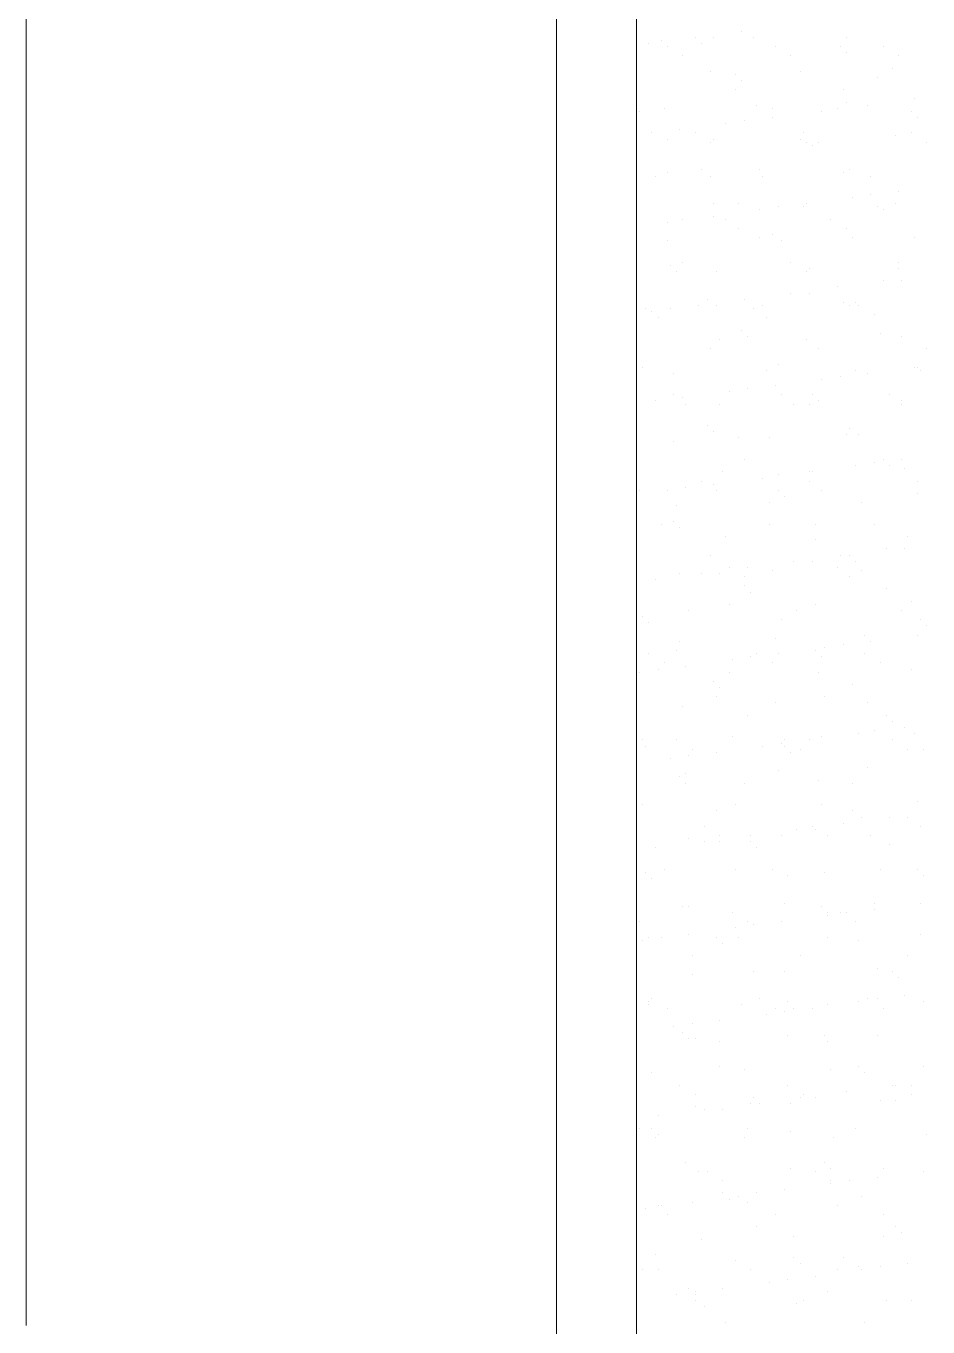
# Model space of a CAD drawing. Header units: millimetres. Extents: x 21 to 236, y 15 to 64.
# Drawn here: x 56.3 to 57.625, y 27 to 28.914 of the extents above; entities that cross this region are included whole.
import ezdxf

# ---------------------------------------------------------------- set-up
doc = ezdxf.new("R2010")
doc.units = ezdxf.units.MM
doc.layers.add('PDF_Cota', color=90, linetype='Continuous')
doc.layers.add('PDF_Terreno', color=7, linetype='Continuous')
doc.layers.add('PDF_Grama', color=7, linetype='Continuous', true_color=0x397200)

msp = doc.modelspace()

# ---------------------------------------------------------------- linework, layer by layer
at = {"layer": 'PDF_Cota', "lineweight": 0}
msp.add_lwpolyline([(56.2998, 51.9305), (56.2998, 27.0023)], dxfattribs=at)
at = {"layer": 'PDF_Grama', "lineweight": 20}
for points in [[(57.2833, 28.8968), (57.2833, 28.8968)], [(57.3105, 28.8968), (57.3105, 28.8968)], [(57.3513, 28.9059), (57.3513, 28.9059)], [(57.3694, 28.8968), (57.3694, 28.8968)], [(57.5054, 28.8968), (57.5054, 28.8968)], [(57.2153, 28.8878), (57.2153, 28.8878)], [(57.2334, 28.8923), (57.2334, 28.8923)], [(57.2425, 28.8832), (57.2425, 28.8832)], [(57.2924, 28.8878), (57.2924, 28.8878)], [(57.4011, 28.8832), (57.4011, 28.8832)], [(57.4963, 28.8832), (57.4963, 28.8832)], [(57.5598, 28.8832), (57.5598, 28.8832)], [(57.2652, 28.8696), (57.2652, 28.8696)], [(57.4238, 28.8696), (57.4238, 28.8696)], [(57.5054, 28.8742), (57.5054, 28.8742)], [(57.5824, 28.8696), (57.5824, 28.8696)], [(57.306, 28.847), (57.306, 28.847)], [(57.3422, 28.8424), (57.3422, 28.8424)], [(57.4374, 28.847), (57.4374, 28.847)], [(57.5507, 28.8379), (57.5507, 28.8379)], [(57.5734, 28.8515), (57.5734, 28.8515)], [(57.3422, 28.8198), (57.3422, 28.8198)], [(57.3513, 28.8334), (57.3513, 28.8334)], [(57.5008, 28.8198), (57.5008, 28.8198)], [(57.5054, 28.8016), (57.5054, 28.8016)], [(57.6051, 28.8062), (57.6051, 28.8062)], [(57.2017, 28.788), (57.2017, 28.788)], [(57.238, 28.7926), (57.238, 28.7926)], [(57.3739, 28.7971), (57.3739, 28.7971)], [(57.3966, 28.7926), (57.3966, 28.7926)], [(57.4691, 28.788), (57.4691, 28.788)], [(57.4918, 28.7926), (57.4918, 28.7926)], [(57.5371, 28.7971), (57.5371, 28.7971)], [(57.6006, 28.788), (57.6006, 28.788)], [(57.2606, 28.7609), (57.2606, 28.7609)], [(57.3286, 28.7699), (57.3286, 28.7699)], [(57.3558, 28.7744), (57.3558, 28.7744)], [(57.3966, 28.779), (57.3966, 28.779)], [(57.6096, 28.779), (57.6096, 28.779)], [(57.2198, 28.7563), (57.2198, 28.7563)], [(57.2425, 28.7473), (57.2425, 28.7473)], [(57.2833, 28.7563), (57.2833, 28.7563)], [(57.306, 28.7427), (57.306, 28.7427)], [(57.3105, 28.7473), (57.3105, 28.7473)], [(57.4374, 28.7473), (57.4374, 28.7473)], [(57.4419, 28.7563), (57.4419, 28.7563)], [(57.4465, 28.7427), (57.4465, 28.7427)], [(57.4646, 28.7427), (57.4646, 28.7427)], [(57.5779, 28.7518), (57.5779, 28.7518)], [(57.6006, 28.7563), (57.6006, 28.7563)], [(57.6232, 28.7427), (57.6232, 28.7427)], [(57.4555, 28.7382), (57.4555, 28.7382)], [(57.2244, 28.6929), (57.2244, 28.6929)], [(57.2425, 28.6974), (57.2425, 28.6974)], [(57.2924, 28.7019), (57.2924, 28.7019)], [(57.306, 28.6929), (57.306, 28.6929)], [(57.3785, 28.7019), (57.3785, 28.7019)], [(57.383, 28.6929), (57.383, 28.6929)], [(57.5008, 28.6974), (57.5008, 28.6974)], [(57.5099, 28.7019), (57.5099, 28.7019)], [(57.5416, 28.6929), (57.5416, 28.6929)], [(57.5416, 28.6657), (57.5416, 28.6657)], [(57.5824, 28.6702), (57.5824, 28.6702)], [(57.3105, 28.6521), (57.3105, 28.6521)], [(57.3467, 28.6521), (57.3467, 28.6521)], [(57.4057, 28.6475), (57.4057, 28.6475)], [(57.4419, 28.6475), (57.4419, 28.6475)], [(57.4465, 28.6521), (57.4465, 28.6521)], [(57.5144, 28.6611), (57.5144, 28.6611)], [(57.5507, 28.6475), (57.5507, 28.6475)], [(57.5779, 28.6521), (57.5779, 28.6521)], [(57.2652, 28.6294), (57.2652, 28.6294)], [(57.3105, 28.6339), (57.3105, 28.6339)], [(57.3286, 28.6294), (57.3286, 28.6294)], [(57.3785, 28.643), (57.3785, 28.643)], [(57.4827, 28.6294), (57.4827, 28.6294)], [(57.5598, 28.643), (57.5598, 28.643)], [(57.2425, 28.6249), (57.2425, 28.6249)], [(57.3467, 28.6158), (57.3467, 28.6158)], [(57.5054, 28.6158), (57.5054, 28.6158)], [(57.2425, 28.5977), (57.2425, 28.5977)], [(57.3785, 28.6022), (57.3785, 28.6022)], [(57.3966, 28.6068), (57.3966, 28.6068)], [(57.4102, 28.5977), (57.4102, 28.5977)], [(57.5144, 28.6022), (57.5144, 28.6022)], [(57.6051, 28.6022), (57.6051, 28.6022)], [(57.247, 28.5614), (57.247, 28.5614)], [(57.2561, 28.5524), (57.2561, 28.5524)], [(57.2652, 28.566), (57.2652, 28.566)], [(57.315, 28.5524), (57.315, 28.5524)], [(57.4238, 28.566), (57.4238, 28.566)], [(57.4465, 28.5524), (57.4465, 28.5524)], [(57.451, 28.5569), (57.451, 28.5569)], [(57.5824, 28.566), (57.5824, 28.566)], [(57.5824, 28.5569), (57.5824, 28.5569)], [(57.5598, 28.5388), (57.5598, 28.5388)], [(57.587, 28.5388), (57.587, 28.5388)], [(57.3014, 28.5116), (57.3014, 28.5116)], [(57.3558, 28.5116), (57.3558, 28.5116)], [(57.4238, 28.5206), (57.4238, 28.5206)], [(57.451, 28.5206), (57.451, 28.5206)], [(57.4918, 28.5297), (57.4918, 28.5297)], [(57.2108, 28.498), (57.2108, 28.498)], [(57.2198, 28.4934), (57.2198, 28.4934)], [(57.247, 28.498), (57.247, 28.498)], [(57.2878, 28.5025), (57.2878, 28.5025)], [(57.315, 28.5025), (57.315, 28.5025)], [(57.3694, 28.498), (57.3694, 28.498)], [(57.383, 28.5025), (57.383, 28.5025)], [(57.5008, 28.507), (57.5008, 28.507)], [(57.5099, 28.5025), (57.5099, 28.5025)], [(57.519, 28.507), (57.519, 28.507)], [(57.5235, 28.5025), (57.5235, 28.5025)], [(57.2289, 28.4844), (57.2289, 28.4844)], [(57.3875, 28.4844), (57.3875, 28.4844)], [(57.5462, 28.4889), (57.5462, 28.4889)], [(57.3513, 28.4662), (57.3513, 28.4662)], [(57.3603, 28.4572), (57.3603, 28.4572)], [(57.5552, 28.4617), (57.5552, 28.4617)], [(57.587, 28.4572), (57.587, 28.4572)], [(57.306, 28.4391), (57.306, 28.4391)], [(57.3196, 28.4526), (57.3196, 28.4526)], [(57.4465, 28.4526), (57.4465, 28.4526)], [(57.4646, 28.4391), (57.4646, 28.4391)], [(57.6232, 28.4391), (57.6232, 28.4391)], [(57.1972, 28.4209), (57.1972, 28.4209)], [(57.4057, 28.4164), (57.4057, 28.4164)], [(57.2062, 28.4119), (57.2062, 28.4119)], [(57.2516, 28.4028), (57.2516, 28.4028)], [(57.3875, 28.4073), (57.3875, 28.4073)], [(57.4963, 28.3983), (57.4963, 28.3983)], [(57.519, 28.4073), (57.519, 28.4073)], [(57.5371, 28.4028), (57.5371, 28.4028)], [(57.6051, 28.4119), (57.6051, 28.4119)], [(57.6096, 28.4119), (57.6096, 28.4119)], [(57.6142, 28.4073), (57.6142, 28.4073)], [(57.3603, 28.3801), (57.3603, 28.3801)], [(57.4011, 28.3847), (57.4011, 28.3847)], [(57.4691, 28.3937), (57.4691, 28.3937)], [(57.2244, 28.362), (57.2244, 28.362)], [(57.2516, 28.3711), (57.2516, 28.3711)], [(57.2516, 28.3711), (57.2516, 28.3711)], [(57.2652, 28.3665), (57.2652, 28.3665)], [(57.3332, 28.3756), (57.3332, 28.3756)], [(57.4102, 28.3711), (57.4102, 28.3711)], [(57.4555, 28.3711), (57.4555, 28.3711)], [(57.4646, 28.362), (57.4646, 28.362)], [(57.5688, 28.3711), (57.5688, 28.3711)], [(57.587, 28.362), (57.587, 28.362)], [(57.1972, 28.3575), (57.1972, 28.3575)], [(57.2697, 28.3575), (57.2697, 28.3575)], [(57.3196, 28.3575), (57.3196, 28.3575)], [(57.4283, 28.3575), (57.4283, 28.3575)], [(57.451, 28.3575), (57.451, 28.3575)], [(57.587, 28.3575), (57.587, 28.3575)], [(57.3014, 28.3257), (57.3014, 28.3257)], [(57.5099, 28.3212), (57.5099, 28.3212)], [(57.2516, 28.3031), (57.2516, 28.3031)], [(57.3105, 28.3167), (57.3105, 28.3167)], [(57.3467, 28.3076), (57.3467, 28.3076)], [(57.3921, 28.3076), (57.3921, 28.3076)], [(57.5054, 28.3121), (57.5054, 28.3121)], [(57.5235, 28.3121), (57.5235, 28.3121)], [(57.3558, 28.2759), (57.3558, 28.2759)], [(57.519, 28.2668), (57.519, 28.2668)], [(57.5462, 28.2714), (57.5462, 28.2714)], [(57.5598, 28.2759), (57.5598, 28.2759)], [(57.5688, 28.2668), (57.5688, 28.2668)], [(57.587, 28.2759), (57.587, 28.2759)], [(57.2924, 28.2442), (57.2924, 28.2442)], [(57.3241, 28.2578), (57.3241, 28.2578)], [(57.383, 28.2487), (57.383, 28.2487)], [(57.4057, 28.2532), (57.4057, 28.2532)], [(57.451, 28.2578), (57.451, 28.2578)], [(57.451, 28.2442), (57.451, 28.2442)], [(57.4555, 28.2578), (57.4555, 28.2578)], [(57.5915, 28.2623), (57.5915, 28.2623)], [(57.6096, 28.2442), (57.6096, 28.2442)], [(57.2017, 28.2306), (57.2017, 28.2306)], [(57.2425, 28.2306), (57.2425, 28.2306)], [(57.2697, 28.2351), (57.2697, 28.2351)], [(57.3105, 28.2396), (57.3105, 28.2396)], [(57.315, 28.2306), (57.315, 28.2306)], [(57.4057, 28.2306), (57.4057, 28.2306)], [(57.4691, 28.2306), (57.4691, 28.2306)], [(57.6096, 28.226), (57.6096, 28.226)], [(57.2561, 28.2079), (57.2561, 28.2079)], [(57.3921, 28.2124), (57.3921, 28.2124)], [(57.4147, 28.2215), (57.4147, 28.2215)], [(57.528, 28.2124), (57.528, 28.2124)], [(57.2334, 28.1807), (57.2334, 28.1807)], [(57.2516, 28.1852), (57.2516, 28.1852)], [(57.2606, 28.1762), (57.2606, 28.1762)], [(57.3921, 28.1807), (57.3921, 28.1807)], [(57.4601, 28.1807), (57.4601, 28.1807)], [(57.5462, 28.1807), (57.5462, 28.1807)], [(57.3286, 28.1626), (57.3286, 28.1626)], [(57.4601, 28.158), (57.4601, 28.158)], [(57.596, 28.1626), (57.596, 28.1626)], [(57.306, 28.1354), (57.306, 28.1354)], [(57.4963, 28.1354), (57.4963, 28.1354)], [(57.5099, 28.1354), (57.5099, 28.1354)], [(57.5643, 28.1444), (57.5643, 28.1444)], [(57.5915, 28.1444), (57.5915, 28.1444)], [(57.3332, 28.1173), (57.3332, 28.1173)], [(57.3603, 28.1173), (57.3603, 28.1173)], [(57.3966, 28.1127), (57.3966, 28.1127)], [(57.4283, 28.1263), (57.4283, 28.1263)], [(57.4555, 28.1263), (57.4555, 28.1263)], [(57.4918, 28.1173), (57.4918, 28.1173)], [(57.519, 28.1263), (57.519, 28.1263)], [(57.528, 28.1127), (57.528, 28.1127)], [(57.2244, 28.0991), (57.2244, 28.0991)], [(57.2606, 28.1082), (57.2606, 28.1082)], [(57.2924, 28.1082), (57.2924, 28.1082)], [(57.3196, 28.1082), (57.3196, 28.1082)], [(57.3558, 28.1037), (57.3558, 28.1037)], [(57.5099, 28.1037), (57.5099, 28.1037)], [(57.3558, 28.0901), (57.3558, 28.0901)], [(57.3649, 28.081), (57.3649, 28.081)], [(57.5643, 28.0855), (57.5643, 28.0855)], [(57.1972, 28.0629), (57.1972, 28.0629)], [(57.2742, 28.0538), (57.2742, 28.0538)], [(57.3332, 28.0629), (57.3332, 28.0629)], [(57.4329, 28.0538), (57.4329, 28.0538)], [(57.4601, 28.0629), (57.4601, 28.0629)], [(57.587, 28.0538), (57.587, 28.0538)], [(57.6006, 28.0674), (57.6006, 28.0674)], [(57.2062, 28.0447), (57.2062, 28.0447)], [(57.2153, 28.0357), (57.2153, 28.0357)], [(57.4102, 28.0402), (57.4102, 28.0402)], [(57.6142, 28.0402), (57.6142, 28.0402)], [(57.5326, 28.0175), (57.5326, 28.0175)], [(57.6096, 28.0175), (57.6096, 28.0175)], [(57.6232, 28.0311), (57.6232, 28.0311)], [(57.2561, 27.9949), (57.2561, 27.9949)], [(57.2606, 28.0085), (57.2606, 28.0085)], [(57.4011, 28.013), (57.4011, 28.013)], [(57.4601, 27.9949), (57.4601, 27.9949)], [(57.4737, 27.9994), (57.4737, 27.9994)], [(57.5008, 28.0039), (57.5008, 28.0039)], [(57.5416, 28.0085), (57.5416, 28.0085)], [(57.2153, 27.9903), (57.2153, 27.9903)], [(57.238, 27.9767), (57.238, 27.9767)], [(57.3377, 27.9813), (57.3377, 27.9813)], [(57.3649, 27.9858), (57.3649, 27.9858)], [(57.3739, 27.9903), (57.3739, 27.9903)], [(57.3966, 27.9767), (57.3966, 27.9767)], [(57.4057, 27.9903), (57.4057, 27.9903)], [(57.4691, 27.9858), (57.4691, 27.9858)], [(57.5326, 27.9903), (57.5326, 27.9903)], [(57.5552, 27.9767), (57.5552, 27.9767)], [(57.2017, 27.9631), (57.2017, 27.9631)], [(57.2017, 27.9631), (57.2017, 27.9631)], [(57.2289, 27.9677), (57.2289, 27.9677)], [(57.2697, 27.9722), (57.2697, 27.9722)], [(57.3332, 27.9631), (57.3332, 27.9631)], [(57.4646, 27.9631), (57.4646, 27.9631)], [(57.6006, 27.9677), (57.6006, 27.9677)], [(57.3105, 27.9496), (57.3105, 27.9496)], [(57.3196, 27.9405), (57.3196, 27.9405)], [(57.5144, 27.945), (57.5144, 27.945)], [(57.315, 27.9269), (57.315, 27.9269)], [(57.4737, 27.9269), (57.4737, 27.9269)], [(57.2652, 27.9133), (57.2652, 27.9133)], [(57.3603, 27.8997), (57.3603, 27.8997)], [(57.4011, 27.9178), (57.4011, 27.9178)], [(57.5371, 27.9178), (57.5371, 27.9178)], [(57.5643, 27.8997), (57.5643, 27.8997)], [(57.5734, 27.8906), (57.5734, 27.8906)], [(57.5915, 27.8816), (57.5915, 27.8816)], [(57.2062, 27.8634), (57.2062, 27.8634)], [(57.2561, 27.8634), (57.2561, 27.8634)], [(57.3377, 27.868), (57.3377, 27.868)], [(57.4147, 27.8634), (57.4147, 27.8634)], [(57.451, 27.8634), (57.451, 27.8634)], [(57.4691, 27.868), (57.4691, 27.868)], [(57.5235, 27.8725), (57.5235, 27.8725)], [(57.5462, 27.877), (57.5462, 27.877)], [(57.5734, 27.8634), (57.5734, 27.8634)], [(57.6051, 27.8725), (57.6051, 27.8725)], [(57.2108, 27.8544), (57.2108, 27.8544)], [(57.2788, 27.8498), (57.2788, 27.8498)], [(57.315, 27.8453), (57.315, 27.8453)], [(57.383, 27.8544), (57.383, 27.8544)], [(57.4102, 27.8589), (57.4102, 27.8589)], [(57.4147, 27.8544), (57.4147, 27.8544)], [(57.4238, 27.8453), (57.4238, 27.8453)], [(57.4374, 27.8498), (57.4374, 27.8498)], [(57.596, 27.8498), (57.596, 27.8498)], [(57.6187, 27.8498), (57.6187, 27.8498)], [(57.247, 27.8362), (57.247, 27.8362)], [(57.2742, 27.8408), (57.2742, 27.8408)], [(57.5371, 27.8226), (57.5371, 27.8226)], [(57.2606, 27.809), (57.2606, 27.809)], [(57.2697, 27.8136), (57.2697, 27.8136)], [(57.4057, 27.8181), (57.4057, 27.8181)], [(57.4646, 27.8045), (57.4646, 27.8045)], [(57.2697, 27.8), (57.2697, 27.8)], [(57.3558, 27.8), (57.3558, 27.8)], [(57.5144, 27.8), (57.5144, 27.8)], [(57.2062, 27.7683), (57.2062, 27.7683)], [(57.3422, 27.7683), (57.3422, 27.7683)], [(57.4691, 27.7683), (57.4691, 27.7683)], [(57.6096, 27.7728), (57.6096, 27.7728)], [(57.315, 27.7592), (57.315, 27.7592)], [(57.5144, 27.7592), (57.5144, 27.7592)], [(57.528, 27.7501), (57.528, 27.7501)], [(57.5688, 27.7501), (57.5688, 27.7501)], [(57.596, 27.7501), (57.596, 27.7501)], [(57.2969, 27.7365), (57.2969, 27.7365)], [(57.4329, 27.732), (57.4329, 27.732)], [(57.4555, 27.7365), (57.4555, 27.7365)], [(57.4601, 27.732), (57.4601, 27.732)], [(57.5008, 27.7411), (57.5008, 27.7411)], [(57.6142, 27.7365), (57.6142, 27.7365)], [(57.2742, 27.7184), (57.2742, 27.7184)], [(57.2969, 27.7139), (57.2969, 27.7139)], [(57.3196, 27.7229), (57.3196, 27.7229)], [(57.3196, 27.7139), (57.3196, 27.7139)], [(57.3649, 27.7229), (57.3649, 27.7229)], [(57.3649, 27.7139), (57.3649, 27.7139)], [(57.4102, 27.7229), (57.4102, 27.7229)], [(57.4782, 27.7229), (57.4782, 27.7229)], [(57.5416, 27.7229), (57.5416, 27.7229)], [(57.5688, 27.7093), (57.5688, 27.7093)], [(57.2244, 27.7048), (57.2244, 27.7048)], [(57.3739, 27.7048), (57.3739, 27.7048)], [(57.238, 27.6731), (57.238, 27.6731)], [(57.3422, 27.6731), (57.3422, 27.6731)], [(57.3966, 27.6731), (57.3966, 27.6731)], [(57.5552, 27.6731), (57.5552, 27.6731)], [(57.6096, 27.6731), (57.6096, 27.6731)], [(57.2108, 27.6685), (57.2108, 27.6685)], [(57.2108, 27.6685), (57.2108, 27.6685)], [(57.2198, 27.6595), (57.2198, 27.6595)], [(57.4193, 27.664), (57.4193, 27.664)], [(57.4737, 27.6685), (57.4737, 27.6685)], [(57.6187, 27.664), (57.6187, 27.664)], [(57.2652, 27.6187), (57.2652, 27.6187)], [(57.2742, 27.6187), (57.2742, 27.6187)], [(57.4147, 27.6232), (57.4147, 27.6232)], [(57.4691, 27.6187), (57.4691, 27.6187)], [(57.5462, 27.6232), (57.5462, 27.6232)], [(57.5462, 27.6142), (57.5462, 27.6142)], [(57.6142, 27.6232), (57.6142, 27.6232)], [(57.2017, 27.596), (57.2017, 27.596)], [(57.3377, 27.6096), (57.3377, 27.6096)], [(57.3603, 27.596), (57.3603, 27.596)], [(57.4102, 27.596), (57.4102, 27.596)], [(57.4782, 27.6096), (57.4782, 27.6096)], [(57.4782, 27.6051), (57.4782, 27.6051)], [(57.4963, 27.6096), (57.4963, 27.6096)], [(57.5054, 27.6096), (57.5054, 27.6096)], [(57.519, 27.596), (57.519, 27.596)], [(57.2742, 27.5779), (57.2742, 27.5779)], [(57.3422, 27.587), (57.3422, 27.587)], [(57.3694, 27.5915), (57.3694, 27.5915)], [(57.6142, 27.5779), (57.6142, 27.5779)], [(57.2062, 27.5688), (57.2062, 27.5688)], [(57.2153, 27.5734), (57.2153, 27.5734)], [(57.2334, 27.5734), (57.2334, 27.5734)], [(57.315, 27.5734), (57.315, 27.5734)], [(57.3241, 27.5643), (57.3241, 27.5643)], [(57.3467, 27.5734), (57.3467, 27.5734)], [(57.4782, 27.5734), (57.4782, 27.5734)], [(57.5235, 27.5688), (57.5235, 27.5688)], [(57.2788, 27.5462), (57.2788, 27.5462)], [(57.4374, 27.5462), (57.4374, 27.5462)], [(57.596, 27.5462), (57.596, 27.5462)], [(57.2788, 27.519), (57.2788, 27.519)], [(57.3694, 27.5235), (57.3694, 27.5235)], [(57.4147, 27.5235), (57.4147, 27.5235)], [(57.5507, 27.528), (57.5507, 27.528)], [(57.5734, 27.5235), (57.5734, 27.5235)], [(57.5824, 27.5144), (57.5824, 27.5144)], [(57.2153, 27.4782), (57.2153, 27.4782)], [(57.2198, 27.4827), (57.2198, 27.4827)], [(57.3785, 27.4827), (57.3785, 27.4827)], [(57.4193, 27.4782), (57.4193, 27.4782)], [(57.5235, 27.4782), (57.5235, 27.4782)], [(57.5371, 27.4827), (57.5371, 27.4827)], [(57.5507, 27.4827), (57.5507, 27.4827)], [(57.5915, 27.4872), (57.5915, 27.4872)], [(57.6187, 27.4782), (57.6187, 27.4782)], [(57.2153, 27.4737), (57.2153, 27.4737)], [(57.2425, 27.4691), (57.2425, 27.4691)], [(57.3513, 27.4737), (57.3513, 27.4737)], [(57.3875, 27.4601), (57.3875, 27.4601)], [(57.4011, 27.4691), (57.4011, 27.4691)], [(57.4147, 27.4646), (57.4147, 27.4646)], [(57.4283, 27.4691), (57.4283, 27.4691)], [(57.4555, 27.4691), (57.4555, 27.4691)], [(57.4782, 27.4737), (57.4782, 27.4737)], [(57.5598, 27.4691), (57.5598, 27.4691)], [(57.2516, 27.4419), (57.2516, 27.4419)], [(57.2788, 27.4465), (57.2788, 27.4465)], [(57.3196, 27.451), (57.3196, 27.451)], [(57.2652, 27.4329), (57.2652, 27.4329)], [(57.2742, 27.4238), (57.2742, 27.4238)], [(57.2833, 27.4238), (57.2833, 27.4238)], [(57.4193, 27.4283), (57.4193, 27.4283)], [(57.4737, 27.4283), (57.4737, 27.4283)], [(57.5507, 27.4283), (57.5507, 27.4283)], [(57.3196, 27.4193), (57.3196, 27.4193)], [(57.4782, 27.4193), (57.4782, 27.4193)], [(57.3196, 27.383), (57.3196, 27.383)], [(57.5235, 27.383), (57.5235, 27.383)], [(57.6187, 27.383), (57.6187, 27.383)], [(57.2198, 27.3739), (57.2198, 27.3739)], [(57.3558, 27.3785), (57.3558, 27.3785)], [(57.4827, 27.3785), (57.4827, 27.3785)], [(57.5326, 27.3739), (57.5326, 27.3739)], [(57.2606, 27.3558), (57.2606, 27.3558)], [(57.4193, 27.3558), (57.4193, 27.3558)], [(57.5054, 27.3467), (57.5054, 27.3467)], [(57.5734, 27.3558), (57.5734, 27.3558)], [(57.5779, 27.3558), (57.5779, 27.3558)], [(57.6006, 27.3558), (57.6006, 27.3558)], [(57.2833, 27.3422), (57.2833, 27.3422)], [(57.3649, 27.3286), (57.3649, 27.3286)], [(57.3694, 27.3377), (57.3694, 27.3377)], [(57.3785, 27.3286), (57.3785, 27.3286)], [(57.4238, 27.3286), (57.4238, 27.3286)], [(57.4374, 27.3377), (57.4374, 27.3377)], [(57.4419, 27.3422), (57.4419, 27.3422)], [(57.4601, 27.3377), (57.4601, 27.3377)], [(57.5552, 27.3331), (57.5552, 27.3331)], [(57.5779, 27.3331), (57.5779, 27.3331)], [(57.6006, 27.3422), (57.6006, 27.3422)], [(57.2289, 27.3105), (57.2289, 27.3105)], [(57.2833, 27.3241), (57.2833, 27.3241)], [(57.2969, 27.3195), (57.2969, 27.3195)], [(57.3241, 27.3195), (57.3241, 27.3195)], [(57.2017, 27.2924), (57.2017, 27.2924)], [(57.2198, 27.2924), (57.2198, 27.2924)], [(57.3603, 27.2924), (57.3603, 27.2924)], [(57.4238, 27.2878), (57.4238, 27.2878)], [(57.519, 27.2924), (57.519, 27.2924)], [(57.2244, 27.2788), (57.2244, 27.2788)], [(57.2289, 27.2833), (57.2289, 27.2833)], [(57.3558, 27.2788), (57.3558, 27.2788)], [(57.4873, 27.2788), (57.4873, 27.2788)], [(57.6232, 27.2833), (57.6232, 27.2833)], [(57.2697, 27.2425), (57.2697, 27.2425)], [(57.4238, 27.2334), (57.4238, 27.2334)], [(57.4737, 27.2425), (57.4737, 27.2425)], [(57.4827, 27.2334), (57.4827, 27.2334)], [(57.5598, 27.2334), (57.5598, 27.2334)], [(57.2878, 27.2289), (57.2878, 27.2289)], [(57.3014, 27.2289), (57.3014, 27.2289)], [(57.3241, 27.2153), (57.3241, 27.2153)], [(57.4601, 27.2289), (57.4601, 27.2289)], [(57.4827, 27.2153), (57.4827, 27.2153)], [(57.4827, 27.2108), (57.4827, 27.2108)], [(57.5099, 27.2153), (57.5099, 27.2153)], [(57.5507, 27.2198), (57.5507, 27.2198)], [(57.6187, 27.2289), (57.6187, 27.2289)], [(57.6187, 27.2289), (57.6187, 27.2289)], [(57.3241, 27.1972), (57.3241, 27.1972)], [(57.3467, 27.1926), (57.3467, 27.1926)], [(57.3739, 27.1972), (57.3739, 27.1972)], [(57.4147, 27.2017), (57.4147, 27.2017)], [(57.528, 27.1926), (57.528, 27.1926)], [(57.2108, 27.1745), (57.2108, 27.1745)], [(57.2289, 27.179), (57.2289, 27.179)], [(57.2334, 27.179), (57.2334, 27.179)], [(57.2788, 27.1836), (57.2788, 27.1836)], [(57.3332, 27.1881), (57.3332, 27.1881)], [(57.3603, 27.1836), (57.3603, 27.1836)], [(57.4918, 27.179), (57.4918, 27.179)], [(57.2425, 27.1654), (57.2425, 27.1654)], [(57.4011, 27.1654), (57.4011, 27.1654)], [(57.5598, 27.1654), (57.5598, 27.1654)], [(57.3739, 27.1473), (57.3739, 27.1473)], [(57.4283, 27.1337), (57.4283, 27.1337)], [(57.5598, 27.1337), (57.5598, 27.1337)], [(57.5779, 27.1473), (57.5779, 27.1473)], [(57.587, 27.1383), (57.587, 27.1383)], [(57.2924, 27.1292), (57.2924, 27.1292)], [(57.2244, 27.1065), (57.2244, 27.1065)], [(57.3422, 27.0975), (57.3422, 27.0975)], [(57.4283, 27.102), (57.4283, 27.102)], [(57.5008, 27.102), (57.5008, 27.102)], [(57.2062, 27.0839), (57.2062, 27.0839)], [(57.2289, 27.0839), (57.2289, 27.0839)], [(57.3649, 27.0839), (57.3649, 27.0839)], [(57.3649, 27.0839), (57.3649, 27.0839)], [(57.4374, 27.0929), (57.4374, 27.0929)], [(57.4918, 27.0839), (57.4918, 27.0839)], [(57.5235, 27.0884), (57.5235, 27.0884)], [(57.528, 27.0839), (57.528, 27.0839)], [(57.5552, 27.0884), (57.5552, 27.0884)], [(57.596, 27.0929), (57.596, 27.0929)], [(57.3921, 27.0657), (57.3921, 27.0657)], [(57.4193, 27.0703), (57.4193, 27.0703)], [(57.4601, 27.0748), (57.4601, 27.0748)], [(57.2561, 27.0476), (57.2561, 27.0476)], [(57.2742, 27.0567), (57.2742, 27.0567)], [(57.2833, 27.0521), (57.2833, 27.0521)], [(57.2833, 27.0476), (57.2833, 27.0476)], [(57.2833, 27.0385), (57.2833, 27.0385)], [(57.3241, 27.0567), (57.3241, 27.0567)], [(57.4419, 27.0385), (57.4419, 27.0385)], [(57.4782, 27.0521), (57.4782, 27.0521)], [(57.5643, 27.0385), (57.5643, 27.0385)], [(57.6006, 27.0385), (57.6006, 27.0385)], [(57.2969, 27.0295), (57.2969, 27.0295)], [(57.4329, 27.034), (57.4329, 27.034)], [(57.3286, 27.0068), (57.3286, 27.0068)], [(57.5326, 27.0068), (57.5326, 27.0068)]]:
    msp.add_lwpolyline(points, dxfattribs=at)
at = {"layer": 'PDF_Terreno', "lineweight": 9}
msp.add_lwpolyline([(57.1972, 32.8219), (57.1972, 51.8489), (66.9554, 51.8489), (66.9554, 35.0971), (66.9554, 26.9615), (67.0778, 26.9615), (67.0778, 51.9713), (57.0793, 51.9713), (57.0793, 26.9615), (57.1972, 26.9615), (57.1972, 32.704)], dxfattribs=at)

doc.saveas('drawing.dxf')
